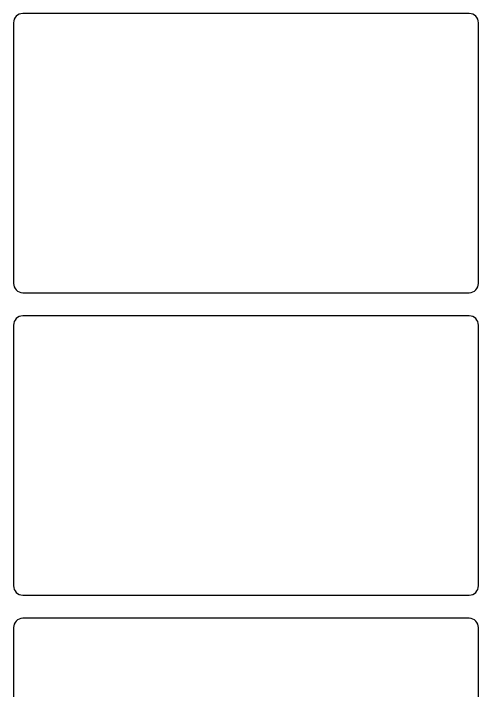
# Model space of a CAD drawing. Header units: millimetres. Extents: x -1584 to 3730, y -1918 to 2655.
# Drawn here: x -1328.8 to -1228.8, y -61.5 to 84 of the extents above; entities that cross this region are included whole.
import ezdxf

# ---------------------------------------------------------------- set-up
doc = ezdxf.new("R2010")
doc.units = ezdxf.units.MM
doc.header["$LTSCALE"] = 65.395
doc.layers.add('GEOM', color=7, linetype='CONTINUOUS')

msp = doc.modelspace()

# ---------------------------------------------------------------- linework, layer by layer
at = {"layer": 'GEOM', "linetype": 'Continuous'}
for p, q in [((-1230.83, 84.05), (-1326.83, 84.05)), ((-1328.83, 82.05), (-1328.83, 26.05)), ((-1228.83, 26.05), (-1228.83, 82.05)), ((-1326.83, 24.05), (-1230.83, 24.05)), ((-1230.83, 19.05), (-1326.83, 19.05)), ((-1328.83, 17.05), (-1328.83, -38.95)), ((-1228.83, -38.95), (-1228.83, 17.05)), ((-1326.83, -40.95), (-1230.83, -40.95)), ((-1230.83, -45.95), (-1326.83, -45.95)), ((-1328.83, -47.95), (-1328.83, -103.95)), ((-1228.83, -103.95), (-1228.83, -47.95))]:
    msp.add_line(p, q, dxfattribs=at)
for centre, start, end in [((-1326.83, 82.05), 90, 180), ((-1230.83, 82.05), 0, 90), ((-1326.83, 26.05), 180, 270), ((-1230.83, 26.05), 270, 360), ((-1326.83, 17.05), 90, 180), ((-1230.83, 17.05), 0, 90), ((-1326.83, -38.95), 180, 270), ((-1230.83, -38.95), 270, 360), ((-1326.83, -47.95), 90, 180), ((-1230.83, -47.95), 0, 90)]:
    msp.add_arc(centre, 2, start, end, dxfattribs=at)

doc.saveas('drawing.dxf')
